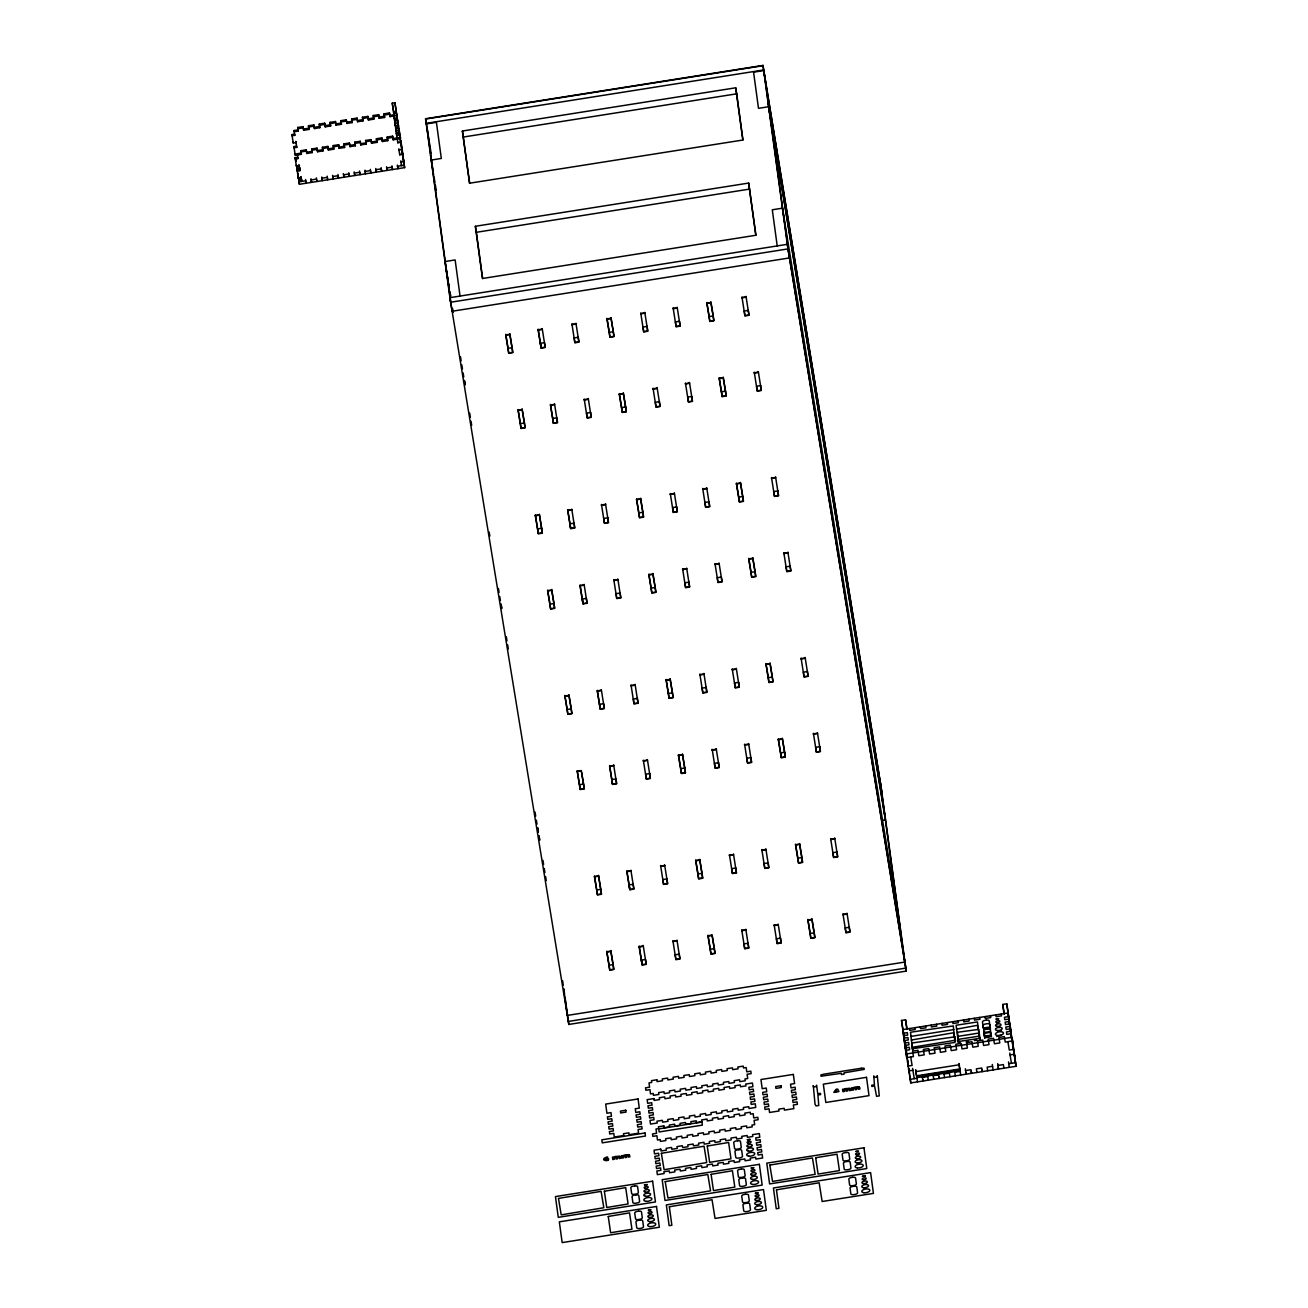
<?xml version="1.0" encoding="UTF-8"?>
<svg xmlns="http://www.w3.org/2000/svg" width="1308" height="1308" viewBox="0 0 1308 1308"><rect width="100%" height="100%" fill="white"/><g stroke="black" fill="none" stroke-linecap="round" stroke-linejoin="round"><path stroke-width="1.5" d="M605.032 1158.872L606.847 1157.793M605.195 1159.722L607.337 1159.362M910.679 1036.427L953.875 1029.592M911.267 1040.04L953.532 1032.78L955.543 1041.152M912.461 1047.267L955.51 1040.22M957.75 1036.394L979.349 1032.977M607.272 1159.673L605.293 1159.918M617.343 1157.024L618.847 1156.746M626.499 1155.585L628.02 1155.291M847.437 1089.155L848.957 1088.861M856.609 1087.7L858.113 1087.406M614.139 1157.498L615.643 1157.237M623.311 1156.043L624.815 1155.782M844.232 1089.629L845.736 1089.368M853.405 1088.174L854.909 1087.913M996.909 1022.545A2.044 0.932 -9.3 0 1 996.696 1020.959A2.044 0.932 -9.3 0 1 999.835 1021.27A2.044 0.932 -9.3 0 1 996.909 1022.545L997.383 1023.248M959.271 1043.13L960.203 1042.787M626.875 1154.817L629.213 1154.67M395.539 124.996L392.253 103.169L394.951 102.743L404.646 167.637L299.385 184.281L297.815 173.31M303.08 126.631L303.243 127.857L297.848 128.707L297.684 127.481L303.08 126.631L303.636 130.26L309.031 129.41L308.868 128.184L303.472 129.034L303.636 130.26M313.871 124.93L314.034 126.14L308.639 127.007L308.475 125.781L313.871 124.93L314.427 128.56L319.839 127.693L319.659 126.484L314.263 127.334L314.427 128.56M324.678 123.214L324.842 124.44L319.446 125.29L319.266 124.064L324.678 123.214L325.234 126.843L330.63 125.993L330.466 124.767L325.071 125.617L325.234 126.843M335.469 121.513L335.633 122.739L330.237 123.59L330.074 122.363L335.469 121.513L336.025 125.143L341.421 124.293L341.257 123.066L335.862 123.917L336.025 125.143M346.26 119.796L346.424 121.023L341.028 121.873L340.865 120.663L346.26 119.796L346.833 123.426L352.228 122.576L352.065 121.35L346.653 122.216L346.833 123.426M357.068 118.096L357.231 119.322L351.836 120.172L351.656 118.946L357.068 118.096L357.624 121.726L363.019 120.876L362.856 119.649L357.46 120.5L357.624 121.726M367.859 116.396L368.022 117.606L362.627 118.472L362.463 117.246L367.859 116.396L368.415 120.025L373.81 119.159L373.647 117.949L368.251 118.799L368.415 120.025M378.65 114.679L378.829 115.905L373.418 116.755L373.254 115.529L378.65 114.679L379.222 118.309L384.617 117.458L384.062 113.829L389.457 112.978L390.013 116.608L396.7 115.578L394.951 102.743M393.495 112.341L396.193 111.916M384.617 117.458L384.225 115.055L389.62 114.188L389.457 112.978M294.022 130.538L298.077 129.884L298.24 131.111L294.186 131.748L294.022 130.538L294.774 135.362L292.076 135.787L291.913 134.577L294.611 134.135L294.774 135.362M379.058 117.082L384.454 116.232M393.904 114.744L389.849 115.382L390.013 116.608M394.329 118.439L397.092 117.982L398.531 126.369L398.368 125.143M762.989 65.4L787.956 248.912L450.541 302.246L425.574 118.75L762.989 65.4L881.298 787.906M425.623 119.044L763.038 65.711M395.327 125.764L398.024 125.339L397.763 122.87L395 123.328L397.812 142.785L400.51 142.359L400.346 141.133M291.913 134.577L293.27 143.013L295.968 142.588L295.804 141.362L296.752 147.395L294.055 147.82L293.891 146.61L296.589 146.185L296.752 147.395M426.212 123.328L763.61 69.978L881.87 792.174M426.294 123.933L436.414 122.331L441.319 158.464L431.199 160.067M763.692 70.583L753.572 72.185L758.493 108.319L768.614 106.733L885.402 819.903L882.017 820.427M396.324 133.105L399.087 132.631L404.646 167.637M306.236 149.831L306.399 151.058L301.003 151.908L300.84 150.698L306.236 149.831L306.791 153.461L312.187 152.611L312.023 151.385L306.628 152.251L306.791 153.461M317.026 148.131L317.19 149.357L311.794 150.207L311.631 148.981L317.026 148.131L317.599 151.761L322.994 150.91L322.422 147.281L327.834 146.431L328.39 150.044L333.785 149.194L333.622 147.984L328.226 148.834L328.39 150.044M338.625 144.714L338.788 145.94L333.393 146.79L333.229 145.564L338.625 144.714L339.181 148.344L344.576 147.493L344.413 146.267L339.017 147.117L339.181 148.344M349.416 143.013L349.596 144.223L344.184 145.09L344.02 143.864L349.416 143.013L349.988 146.643L355.384 145.777L355.22 144.567L349.808 145.417L349.988 146.643M360.223 141.297L360.387 142.523L354.991 143.373L354.828 142.147L360.223 141.297L360.779 144.926L366.175 144.076L366.011 142.85L360.616 143.716L360.779 144.926M371.014 139.596L371.178 140.823L365.782 141.673L365.619 140.447L371.014 139.596L371.57 143.226L376.982 142.376L376.802 141.15L371.407 142L371.57 143.226M381.805 137.88L381.985 139.106L376.573 139.956L376.41 138.746L381.805 137.88L382.377 141.509L387.773 140.659L387.609 139.449L382.214 140.299L382.377 141.509M392.613 136.179L392.776 137.405L387.381 138.256L387.217 137.029L392.613 136.179L393.168 139.809L399.921 138.746M322.994 150.91L322.602 148.491L327.997 147.641L327.834 146.431M297.178 153.739L301.232 153.101L301.396 154.311L297.341 154.965L297.178 153.739L297.946 158.562L295.232 159.004L295.068 157.778L297.766 157.352L297.946 158.562M317.419 150.534L322.831 149.684M399.757 137.52L393.005 138.583L393.168 139.809M293.891 146.61L295.232 155.047L297.93 154.622M462.411 131.013L735.701 87.8L736.698 93.816L742.977 140.005L469.507 183.218L462.411 131.013L469.67 183.218M463.392 137.029L736.698 93.816M295.068 157.778L296.425 166.214L299.516 165.56M402.308 153.167L402.488 154.393L399.774 154.818L398.989 149.995L401.687 149.57L401.523 148.36M297.161 168.438L299.859 168.013L300.251 170.416L299.859 168.013M297.047 169.811L299.745 169.386L299.908 170.612L297.21 171.037L297.047 169.811L298.387 178.248L301.183 177.774L301.576 180.177L298.813 180.651M401.392 164.432L401.556 165.642L400.967 162.045L403.665 161.62L403.502 160.393M305.565 179.572L305.729 180.798L298.976 181.861L297.881 173.277M311.353 181.125L311.533 182.352L311.124 179.948L316.536 179.098L316.356 177.872M322.16 179.425L322.324 180.651L321.932 178.231L327.327 177.381L327.163 176.171M332.951 177.725L333.115 178.934L332.723 176.531L338.118 175.681L337.954 174.454M343.742 176.008L343.922 177.234L343.53 174.831L348.925 173.964L348.762 172.754M354.55 174.307L354.713 175.517L354.321 173.114L359.716 172.264L359.553 171.037M365.341 172.591L365.504 173.817L365.112 171.413L370.507 170.563L370.344 169.337M376.148 170.89L376.312 172.116L375.919 169.697L381.315 168.846L381.151 167.637M386.939 169.19L387.103 170.4L386.71 167.996L392.106 167.146L391.942 165.92M397.73 167.473L397.894 168.699L397.501 166.296L404.254 165.217M748.666 183.071L755.779 235.276L482.472 278.49L475.36 226.284L748.666 183.071L755.942 235.276M482.636 278.49L476.357 232.301L749.648 189.088M538.128 329.763L542.182 329.126M571.874 324.433L575.912 323.795M640.707 313.56L644.746 312.906M673.097 308.426L677.135 307.789M741.93 297.554L745.969 296.916M505.787 335.191L509.826 334.554M542.215 329.436L538.177 330.074L541.12 348.124L545.174 347.487L542.215 328.57M571.907 324.744L575.961 324.106M607.01 319.201L611.049 318.547M640.74 313.855L644.795 313.217M673.13 308.737L677.184 308.099M706.876 303.407L710.931 302.769M741.963 297.848L746.018 297.21M512.115 347.732L512.736 352.31L508.698 352.947L508.076 348.369L512.115 347.732L509.826 333.687M613.338 331.725L613.959 336.303L609.92 336.941L609.299 332.363L613.338 331.725L611.049 317.68M713.22 315.931L713.841 320.509L709.786 321.147L709.165 316.569L713.22 315.931L710.914 301.886M541.087 347.83L545.142 347.192L544.504 342.598L540.466 343.252L541.087 347.83L538.16 329.207M550.455 405.006L554.494 404.352M584.186 399.659L588.24 399.022M653.019 388.787L657.074 388.149M685.408 383.669L689.463 383.015M754.242 372.78L758.297 372.142M518.099 410.434L522.154 409.78M554.543 404.663L550.488 405.3L553.447 423.367L557.502 422.713L554.527 403.796M584.235 399.97L588.273 399.332M619.322 394.427L623.376 393.79M653.068 389.081L657.106 388.443M685.457 383.963L689.496 383.326M719.187 378.633L723.242 377.996M754.291 373.091L758.329 372.437M524.443 422.958L525.064 427.536L521.009 428.174L520.388 423.596L524.443 422.958L522.137 408.913M625.665 406.952L626.287 411.529L622.232 412.167L621.611 407.589L625.665 406.952L623.36 392.907M725.531 391.157L726.153 395.735L722.114 396.389L721.493 391.795L725.531 391.157L723.242 377.113M553.398 423.056L557.453 422.419L556.832 417.841L552.777 418.478L553.398 423.056L550.488 404.434M567.688 510.316L571.743 509.679M601.435 504.986L605.49 504.348M670.268 494.097L674.323 493.459M702.658 488.979L706.712 488.342M771.491 478.107L775.546 477.453M535.348 515.744L539.403 515.107M571.792 509.989L567.737 510.627L570.697 528.677L574.735 528.04L571.776 509.106M601.484 505.297L605.522 504.643M636.571 499.738L640.609 499.1M670.301 494.408L674.356 493.77M702.707 489.29L706.745 488.652M736.437 483.96L740.491 483.306M771.524 478.401L775.579 477.763M541.692 528.269L542.313 532.863L538.258 533.5L537.637 528.923L541.692 528.269L539.386 514.24M642.915 512.278L643.536 516.856L639.481 517.494L638.86 512.916L642.915 512.278L640.609 498.234M742.781 496.484L743.402 501.062L739.363 501.7L738.726 497.122L742.781 496.484L740.475 482.439M570.648 528.383L574.702 527.729L574.081 523.151L570.026 523.789L570.648 528.383L567.737 509.744M580.016 585.543L584.071 584.905M613.763 580.212L617.801 579.575M682.58 569.34L686.635 568.686M714.986 564.206L719.024 563.568M783.803 553.333L787.857 552.695M547.66 590.971L551.714 590.333M584.104 585.216L580.049 585.853L583.008 603.904L587.063 603.266L584.104 584.349M613.795 580.523L617.85 579.885M648.882 574.964L652.937 574.326M682.629 569.634L686.684 568.996M715.018 564.516L719.073 563.879M748.765 559.186L752.803 558.549M783.852 553.627L787.906 552.99M554.003 603.511L554.625 608.089L550.586 608.727L549.965 604.149L554.003 603.511L551.714 589.467M655.226 587.505L655.848 592.083L651.809 592.72L651.171 588.142L655.226 587.505L652.921 573.46M755.108 571.71L755.73 576.288L751.675 576.926L751.054 572.348L755.108 571.71L752.803 557.666M582.976 603.609L587.014 602.972L586.393 598.377L582.354 599.031L582.976 603.609L580.049 584.987M597.265 690.869L601.304 690.232M630.996 685.539L635.05 684.901M699.829 674.65L703.884 674.012M732.218 669.533L736.273 668.895M801.052 658.643L805.107 658.006M564.909 696.297L568.964 695.66M601.353 690.542L597.298 691.18L600.258 709.23L604.312 708.593L601.337 689.659M631.045 685.833L635.099 685.196M666.132 680.291L670.186 679.653M699.878 674.961L703.917 674.323M732.267 669.843L736.322 669.189M766.014 664.497L770.052 663.859M801.101 658.954L805.139 658.316M571.253 708.822L571.874 713.4L567.819 714.037L567.198 709.459L571.253 708.822L568.947 694.777M672.476 692.815L673.097 697.409L669.042 698.047L668.421 693.469L672.476 692.815L670.17 678.787M772.341 677.037L772.963 681.615L768.924 682.253L768.303 677.675L772.341 677.037L770.052 662.992M600.225 708.92L604.263 708.282L603.642 703.704L599.587 704.342L600.225 708.92L597.298 690.297M609.577 766.096L613.632 765.458M643.323 760.765L647.378 760.128M712.157 749.876L716.195 749.239M744.546 744.759L748.585 744.121M813.38 733.87L817.418 733.232M577.237 771.524L581.275 770.886M613.665 765.769L609.626 766.406L612.585 784.457L616.624 783.819L613.665 764.886M643.356 761.076L647.411 760.422M678.46 755.517L682.498 754.88M712.19 750.187L716.244 749.549M744.579 745.069L748.634 744.432M778.325 739.723L782.38 739.085M813.413 734.18L817.467 733.543M583.564 784.048L584.202 788.642L580.147 789.28L579.526 784.702L583.564 784.048L581.602 772.014M684.787 768.058L685.425 772.636L681.37 773.273L680.749 768.695L684.787 768.058L682.498 754.013M784.669 752.264L785.291 756.841L781.236 757.479L780.614 752.901L784.669 752.264L782.364 738.219M612.536 784.146L616.591 783.508L615.97 778.93L611.915 779.568L612.536 784.146L609.61 765.523M626.826 871.422L630.881 870.785M660.573 866.076L664.611 865.438M729.406 855.203L733.445 854.565M761.796 850.086L765.834 849.448M830.629 839.196L834.668 838.559M594.486 876.85L598.524 876.213M630.914 871.079L626.875 871.717L629.818 889.783L633.873 889.146L630.914 870.212M660.605 866.386L664.66 865.749M695.692 860.844L699.747 860.206M729.439 855.514L733.494 854.86M761.828 850.38L765.883 849.742M795.575 845.05L799.629 844.412M830.662 839.507L834.717 838.869M600.813 889.375L601.435 893.953L597.396 894.59L596.775 890.012L600.813 889.375L598.524 875.33M702.036 873.368L702.658 877.946L698.619 878.584L697.998 874.006L702.036 873.368L699.747 859.323M801.918 857.574L802.54 862.168L798.485 862.806L797.864 858.228L801.918 857.574L799.613 843.546M629.786 889.473L633.84 888.835L633.203 884.257L629.164 884.895L629.786 889.473L626.859 870.85M639.154 946.649L643.193 946.011M672.884 941.319L676.939 940.681M741.718 930.429L745.773 929.792M774.107 925.312L778.162 924.674M842.941 914.423L846.995 913.785M606.798 952.077L610.852 951.439M643.242 946.305L639.187 946.959L642.146 965.01L646.201 964.372L643.225 945.439M672.933 941.613L676.972 940.975M708.02 936.07L712.075 935.433M741.767 930.74L745.805 930.102M774.156 925.623L778.195 924.969M807.886 920.276L811.941 919.638M842.99 914.733L847.028 914.096M613.141 964.601L613.763 969.179L609.708 969.817L609.087 965.239L613.141 964.601L610.836 950.556M714.364 948.594L714.986 953.172L710.931 953.826L710.309 949.232L714.364 948.594L712.386 936.561M814.23 932.817L814.851 937.395L810.813 938.032L810.192 933.454L814.23 932.817L811.941 918.772M642.097 964.699L646.152 964.061L645.531 959.483L641.476 960.121L642.097 964.699L639.187 946.076M568.326 1021.434L905.725 968.1M905.594 966.53L787.334 244.318L449.919 297.668L568.817 1024.442L906.215 971.108L880.807 784.898M1003.988 1013.602L1002.729 1004.446L1006.784 1003.808L1011.951 1041.005L1005.198 1042.067L1004.364 1036.623L998.952 1037.473L999.803 1042.917L994.407 1043.784L993.557 1038.339L988.161 1039.19L988.995 1044.634L983.6 1045.484L982.766 1040.04L977.37 1040.89L978.204 1046.335L972.809 1047.185L971.958 1041.74L966.563 1042.607L967.413 1048.051L962.001 1048.902L961.167 1043.457L955.772 1044.307L956.606 1049.752L951.21 1050.602L950.376 1045.157L944.965 1046.008L945.815 1051.452L940.419 1052.319L939.569 1046.874L934.174 1047.724L935.024 1053.169L929.612 1054.019L928.778 1048.575L923.383 1049.425L924.216 1054.869L918.821 1055.72L917.987 1050.275L912.575 1051.141L913.425 1056.586L906.673 1057.649L901.506 1020.453L905.561 1019.815L907.131 1029.445M903.256 1033.271L907.311 1032.633L907.638 1035.069L903.583 1035.723L905.185 1046.662M1008.533 1016.627L1004.479 1017.264L1004.806 1019.717L1008.86 1019.079L1010.79 1032.453M903.926 1038.16L907.965 1037.522L908.308 1039.958L904.253 1040.596M1009.187 1021.515L1005.149 1022.153L1005.476 1024.589L1009.531 1023.951M904.58 1043.048L908.635 1042.411L908.962 1044.847L904.923 1045.484L910.809 1082.926L1016.087 1066.282L1006.784 1003.808M1009.858 1026.404L1005.803 1027.042L1006.146 1029.478L1010.185 1028.84M905.25 1047.937L909.305 1047.283L909.632 1049.735L905.577 1050.373M1010.855 1033.729L1006.8 1034.366L1006.473 1031.93L1010.528 1031.293L1016.087 1066.282M966.105 1041.855L968.46 1041.479M974.378 1040.547L976.733 1040.171M906.084 1054.035L1011.346 1037.391M912.641 1068.407L912.886 1070.255L908.847 1070.892L908.586 1069.061M1011.444 1063.306L1010.07 1054.886L1014.109 1054.248L1013.864 1052.417M915.878 1071.628L959.075 1064.794L960.056 1070.811L916.875 1077.645L915.633 1069.797L917.562 1081.863M916.63 1075.814L959.81 1068.979M916.728 1076.419L959.909 1069.584M910.221 1079.313L916.973 1078.25M922.712 1079.165L922.957 1080.997L922.369 1077.4L927.764 1076.533L927.519 1074.702M933.765 1079.296L933.16 1075.683L938.572 1074.833L938.31 1073.001M944.556 1077.596L943.967 1073.982L949.363 1073.132L949.117 1071.285M955.347 1075.879L954.758 1072.266L960.154 1071.415L959.582 1067.148M965.893 1072.347L966.154 1074.179L965.549 1070.565L970.961 1069.715L971.55 1073.328L971.304 1071.497M992.298 1064.467L992.543 1066.298L987.148 1067.148L987.736 1070.762M998.282 1067.214L998.544 1069.061L997.955 1065.448L1003.35 1064.581L1003.939 1068.195M1009.335 1067.344L1008.746 1063.731L1015.499 1062.668L1014.992 1059.006M607.01 1157.94C610.444 1155.046 598.524 1159.591 606.274 1160.67A2.518 1.128 -9.3 0 0 608.351 1160.016M620.041 1156.125L617.703 1156.272A1.831 0.834 -9.3 0 0 617 1156.73M850.135 1088.24L847.797 1088.403A1.831 0.834 -9.3 0 0 847.094 1088.845M859.307 1086.801L857.018 1086.932A1.831 0.834 -9.3 0 0 856.266 1087.406M955.053 1036.819L912.755 1042.901L911.856 1043.653L912.673 1049.605M958.175 1041.544L979.561 1038.389L977.452 1021.94L956.083 1025.259L958.453 1043.065M912.265 1048.754L955.004 1042.411L953.27 1025.93L910.531 1032.257L912.624 1049.964M978.76 1029.363L957.489 1032.29L958.699 1043.343M1009.122 1020.24L1008.027 1012.964L902.765 1029.609L903.844 1036.884M1013.259 1045.517L1012.163 1038.241L1012.67 1041.904M1014.926 1057.731L1012.997 1044.356L1013.34 1046.792M1002.729 1004.446L1004.315 1014.076M1007.896 1041.642L1009.269 1050.062L1013.324 1049.425L1013.079 1047.594M992.543 1066.298L993.148 1069.911M976.945 1072.462L976.357 1068.849L981.752 1067.998L982.341 1071.612L982.095 1069.78M960.154 1071.415L960.742 1075.029M949.363 1073.132L949.951 1076.729M938.572 1074.833L939.16 1078.446L938.899 1076.615M927.764 1076.533L928.353 1080.146M767.943 101.844L884.731 815.015M899.822 925.933L782.413 208.185L772.292 209.787L777.214 245.92M787.956 248.912L906.215 971.108M910.728 1057.011L912.101 1065.431L908.046 1066.069L907.801 1064.238M912.886 1070.255L914.276 1078.675M901.506 1020.453L904.351 1037.784M904.989 1041.626L905.921 1047.414M907.736 1060.984L908.324 1064.598L907.654 1059.725M908.733 1068.325L909.322 1071.939M746.001 296.344L748.977 315.277L744.922 315.915L741.963 296.981M758.329 371.57L761.289 390.503L757.234 391.141L754.275 372.208M775.579 476.897L778.538 495.814L774.483 496.451L771.524 477.534M787.89 552.123L790.85 571.04L786.811 571.694L783.835 552.761M805.139 657.434L808.099 676.367L804.06 677.004L801.085 658.087M817.451 732.676L820.427 751.593L816.372 752.231L813.413 733.314M834.7 837.987L837.676 856.92L833.621 857.558L830.662 838.624M847.028 913.213L849.987 932.146L845.933 932.784L842.973 913.867M706.86 302.524L709.165 316.569M719.187 377.767L721.493 391.795M736.437 483.077L738.726 497.122M748.748 558.303L751.054 572.348M765.998 663.63L768.303 677.675M778.325 738.856L780.614 752.901M795.558 844.183L797.864 858.228M807.886 919.41L810.192 933.454M677.168 307.216L680.144 326.15L676.089 326.787L673.13 307.87M689.496 382.459L692.455 401.376L688.417 402.014L685.441 383.097M706.745 487.77L709.704 506.703L705.65 507.341L702.69 488.407M719.057 562.996L722.032 581.929L717.978 582.567L715.018 563.65M736.306 668.323L739.265 687.256L735.227 687.894L732.251 668.96M748.634 743.549L751.593 762.482L747.538 763.12L744.579 744.187M765.867 848.876L768.842 867.793L764.788 868.447L761.828 849.513M778.195 924.102L781.154 943.035L777.115 943.673L774.14 924.74M644.779 312.35L647.754 331.267L643.699 331.921L640.74 312.988M657.106 387.577L660.066 406.51L656.011 407.148L653.052 388.214M674.356 492.887L677.315 511.82L673.26 512.458L670.301 493.541M686.667 568.13L689.627 587.047L685.588 587.684L682.612 568.767M703.917 673.44L706.876 692.373L702.837 693.011L699.862 674.078M716.228 748.666L719.204 767.6L715.149 768.237L712.19 749.321M733.477 853.993L736.453 872.926L732.398 873.564L729.439 854.631M745.805 929.22L748.765 948.153L744.71 948.79L741.75 929.857M606.994 318.318L609.299 332.363M619.322 393.544L621.611 407.589M636.555 498.871L638.86 512.916M648.882 574.098L651.171 588.142M666.132 679.424L668.421 693.469M678.443 754.651L680.749 768.695M695.692 859.961L697.998 874.006M708.004 935.204L710.309 949.232M575.945 323.223L578.921 342.156L574.866 342.794L571.907 323.861M588.273 398.45L591.232 417.383L587.194 418.02L584.218 399.103M605.522 503.776L608.482 522.709L604.427 523.347L601.467 504.414M617.834 579.003L620.809 597.936L616.755 598.574L613.795 579.64M635.083 684.329L638.042 703.263L634.004 703.9L631.028 684.967M647.411 759.556L650.37 778.489L646.316 779.127L643.356 760.193M664.644 864.882L667.62 883.799L663.565 884.437L660.605 865.52M676.972 940.109L679.931 959.026L675.893 959.68L672.917 940.746M505.771 334.325L508.076 348.369M518.099 409.551L520.388 423.596M535.332 514.878L537.637 528.923M547.66 590.104L549.965 604.149M564.909 695.415L567.198 709.459M577.22 770.657L579.526 784.702M594.47 875.968L596.775 890.012M606.798 951.194L609.087 965.239M475.36 226.284L476.357 232.301M425.574 118.75L431.149 153.494M430.545 155.194L433.52 174.177M434.174 177.348L434.828 182.237M435.482 185.409L436.153 190.298M447.974 279.667L445.014 261.535L455.135 259.932L460.04 296.066M448.644 283.689L449.298 287.727M449.952 291.749L450.622 295.788M464.471 380.399L465.141 384.421M501.095 604.018L501.749 608.04M537.719 827.637L538.373 831.675M539.027 835.698L539.697 839.72M445.636 266.113L449.265 288.283M449.919 292.305L450.573 296.327M452.568 308.426L453.222 312.448M460.481 356.773L461.135 360.795M461.806 364.834L462.46 368.856M463.114 372.894L463.784 376.917M464.438 380.955L465.092 384.977M469.719 413.181L470.373 417.203M471.027 421.241L471.697 425.264M489.176 532.045L489.846 536.067M498.413 588.453L499.084 592.475M499.738 596.513L500.392 600.536M501.062 604.574L501.716 608.596M506.327 636.8L506.997 640.838M507.651 644.86L508.321 648.882M535.037 812.072L535.691 816.11M536.362 820.132L537.016 824.154M537.67 828.193L538.34 832.215M538.994 836.253L539.648 840.276M542.951 860.419L543.621 864.457M544.275 868.479L544.929 872.518M545.6 876.54L546.254 880.562M400.935 140.79L402.815 154.197M402.766 154.23L404.156 163.958M392.253 103.169L394.182 114.908M395.834 126.794L396.618 131.618L396.455 130.391M395.392 125.732L393.675 113.551L396.373 113.126L399.414 135.084L396.651 135.542L396.389 133.056M387.217 137.029L387.773 140.659M392.106 167.146L392.498 169.549L392.335 168.323M378.829 115.905L379.222 118.309M373.254 115.529L373.81 119.159M376.41 138.746L376.982 142.376M381.315 168.846L381.707 171.25L381.544 170.04M362.463 117.246L363.019 120.876M365.619 140.447L366.175 144.076M370.507 170.563L370.916 172.967L370.736 171.74M351.656 118.946L352.228 122.576M354.828 142.147L355.384 145.777M359.716 172.264L360.109 174.667L359.945 173.457M340.865 120.663L341.421 124.293M344.02 143.864L344.576 147.493M348.925 173.964L349.318 176.384L349.154 175.158M330.074 122.363L330.63 125.993M333.229 145.564L333.785 149.194M338.118 175.681L338.51 178.084L338.347 176.858M319.266 124.064L319.839 127.693M327.327 177.381L327.719 179.785L327.556 178.575M317.19 149.357L317.599 151.761M308.475 125.781L309.031 129.41M311.631 148.981L312.187 152.611M316.536 179.098L316.928 181.501L316.765 180.275M297.684 127.481L298.24 131.111M300.84 150.698L301.396 154.311M305.729 180.798L306.121 183.202L305.958 181.992M299.908 170.612L298.96 164.563M1013.667 1049.229L1013.994 1051.681M1014.338 1054.117L1014.665 1056.57M1010.25 1026.829L1010.005 1024.998L1011.035 1031.652L1010.79 1029.821M1009.809 1053.054L1010.07 1054.886M1008.501 1061.9L1008.746 1063.731M1001.274 1014.027L1001.536 1015.858L996.14 1016.725L995.879 1014.877M997.693 1063.617L997.955 1065.448M990.483 1015.744L990.728 1017.575L985.333 1018.425L985.087 1016.594M990.401 1028.889L989.796 1024.54A2.73 1.226 -9.3 0 0 986.935 1023.739L985.594 1023.968A2.73 1.226 -9.3 0 0 983.06 1025.603L983.485 1028.726M991.448 1036.59L991.023 1033.467A2.73 1.226 -9.3 0 0 988.161 1032.682L986.804 1032.895A2.73 1.226 -9.3 0 0 984.27 1034.546M984.303 1034.007L984.744 1038.045M979.692 1017.444L979.937 1019.275L974.542 1020.126L974.296 1018.294M980.346 1039.566L979.005 1036.165L959.614 1039.173L958.372 1039.827L958.748 1042.983M978.973 1031.718L977.354 1025.325L956.573 1029.167M979.152 1032.339L980.052 1039.647M968.885 1019.161L969.146 1020.992L963.734 1021.842L963.489 1020.011M965.304 1068.734L965.549 1070.565M958.094 1020.861L958.339 1022.692L952.943 1023.543L952.698 1021.712M959.173 1064.172L959.434 1066.151M958.993 1063.535L959.32 1065.971M954.513 1070.435L954.758 1072.266M947.303 1022.562L947.548 1024.393L942.152 1025.259L941.891 1023.428M943.706 1072.151L943.967 1073.982M936.495 1024.278L936.757 1026.11L931.345 1026.96L931.1 1025.129M932.915 1073.852L933.16 1075.683M925.704 1025.979L925.95 1027.81L920.554 1028.66L920.309 1026.829M922.124 1075.552L922.369 1077.4M914.913 1027.696L915.159 1029.527L909.763 1030.377L909.501 1028.546M879.81 778.881L904.744 962.083L567.329 1015.417L563.715 988.766M905.561 1019.815L906.804 1028.971M906.493 1051.174L907.065 1056.112M908.978 1069.486L909.649 1074.375M909.73 1075.65L910.809 1082.926M904.972 1043.473L904.727 1041.642L905.774 1048.297L905.512 1046.465M764.51 74.736L789.427 257.938L452.028 311.271L427.095 128.086M735.701 87.8L742.813 140.021M858.261 1087.635L858.473 1089.204L859.945 1088.975L859.732 1087.406M856.527 1088.011L856.724 1089.482L855.285 1089.711L855.072 1088.24M853.323 1088.501L853.535 1089.989L852.08 1090.218L851.737 1087.749L853.176 1087.88A2.06 0.932 -9.3 0 1 855.824 1087.079M849.088 1089.073L849.301 1090.659L850.772 1090.431L850.56 1088.861M847.355 1089.45L847.551 1090.937L846.112 1091.166L845.916 1089.678M844.15 1089.94L844.363 1091.444L842.908 1091.673L842.565 1089.188L844.003 1089.335A2.06 0.932 -9.3 0 1 846.652 1088.534M628.151 1155.504L628.38 1157.09L629.851 1156.861L629.639 1155.291M626.434 1155.88L626.63 1157.367L625.191 1157.596L624.979 1156.109M623.229 1156.37L623.426 1157.874L621.97 1158.103L621.643 1155.618L623.082 1155.765A2.06 0.932 -9.3 0 1 625.731 1154.964M618.995 1156.959L619.207 1158.528L620.679 1158.299L620.466 1156.73M617.262 1157.335L617.458 1158.806L616.019 1159.035L615.806 1157.564M614.057 1157.825L614.269 1159.313L612.814 1159.542L612.471 1157.073L613.91 1157.204A2.06 0.932 -9.3 0 1 616.559 1156.403M563.944 989.224L564.484 993.263M565.04 997.285L568.817 1024.442M562.62 980.722L563.225 985.218M400.346 137.193L400.51 138.403L399.153 129.966L399.316 131.192M397.191 117.933L397.37 120.45L394.673 120.892L394.493 118.358M400.804 160.819L400.967 162.045M398.826 148.785L398.989 149.995M399.61 153.592L399.774 154.818M397.648 141.558L397.812 142.785M397.338 165.07L397.501 166.296M384.062 113.829L384.225 115.055M386.547 166.77L386.71 167.996M375.739 168.487L375.919 169.697M364.948 170.187L365.112 171.413M354.157 171.904L354.321 173.114M343.35 173.604L343.53 174.831M332.559 175.305L332.723 176.531M322.422 147.281L322.602 148.491M321.768 177.021L321.932 178.231M310.961 178.722L311.124 179.948M301.183 177.774L301.69 181.436L300.922 176.613L301.085 177.823M295.821 158.66L295.657 157.434L296.229 161.064L296.049 159.854M299.205 183.055L299.385 184.281M295.068 153.821L295.232 155.047M298.224 177.038L298.387 178.248M293.106 141.787L293.27 143.013M296.262 165.004L296.425 166.214M984.875 1037.914A2.73 1.226 -9.3 0 1 987.393 1036.508L988.75 1036.296A2.73 1.226 -9.3 0 1 991.235 1036.574M990.957 1034.481A2.73 1.226 -9.3 0 1 988.635 1035.527L987.295 1035.74A2.73 1.226 -9.3 0 1 985.791 1035.773M984.581 1035.266A2.73 1.226 -9.3 0 1 984.434 1034.939M983.78 1028.742A2.73 1.226 -9.3 0 1 986.183 1027.565L987.524 1027.352A2.73 1.226 -9.3 0 1 990.401 1028.153M989.715 1031.374A2.73 1.226 -9.3 0 1 988.047 1031.914L986.706 1032.126A2.73 1.226 -9.3 0 1 984.205 1031.849M999.214 1027.434A2.73 1.226 -9.3 0 1 999.966 1027.418M997.971 1031.342A3.417 1.537 -9.3 0 1 1001.372 1031.031M996.745 1036.606A4.104 1.848 -9.3 0 1 1001.307 1035.331M604.803 1158.774A2.305 1.03 -9.3 0 1 607.975 1158.43A2.305 1.03 -9.3 0 1 607.958 1159.885M626.172 1155.275A1.831 0.834 -9.3 0 1 626.859 1154.817M644.501 1184.901L647.198 1184.558L644.501 1184.901M648.392 1210.162L651.09 1209.867L648.392 1210.113M747.391 1139.742L750.089 1139.399L747.391 1139.742M751.233 1168.028L753.931 1167.684L751.266 1167.93M755.386 1193.256L758.068 1192.912L755.386 1193.256M855.841 1151.481L858.538 1151.187L855.857 1151.432M862.479 1176.317L865.177 1175.974L862.479 1176.317M558.483 1198.504L561.214 1214.87L603.822 1207.725L601.091 1191.359L558.516 1198.406M604.361 1191.245L606.749 1207.497L628.085 1203.981L625.682 1187.615L604.361 1191.245M608.253 1216.505L610.623 1232.757L631.96 1229.258L629.557 1212.876L608.269 1216.456M661.374 1153.345L664.104 1169.712L706.712 1162.567L704.064 1146.217L661.374 1153.296M665.216 1181.615L667.947 1197.981L710.555 1190.852L707.824 1174.486L665.216 1181.615M669.353 1206.843L671.854 1225.253L669.14 1225.678L666.328 1204.913L763.496 1189.561L766.324 1210.325L715.035 1218.435L712.043 1199.73L669.385 1206.744M707.252 1146.086L709.639 1162.338L730.976 1158.823L728.621 1142.489L707.268 1146.037M711.094 1174.371L713.481 1190.607L734.818 1187.108L732.415 1170.742L711.111 1174.322M769.823 1165.085L772.554 1181.451L815.162 1174.322L812.431 1157.956L769.823 1165.085M776.462 1189.904L778.947 1208.33L776.249 1208.755L773.42 1187.991L870.605 1172.622L873.433 1193.387L822.143 1201.496L819.151 1182.792L776.494 1189.806M815.702 1157.825L818.089 1174.077L839.425 1170.578L837.022 1154.196L815.734 1157.727M996.124 1019.095L998.805 1018.785L996.14 1019.046M836.466 1089.989L834.831 1091.706L836.646 1091.412L836.466 1089.989M836.172 1089.384L833.834 1092.376L838.951 1091.575L837.774 1089.123L836.172 1089.384M398.417 127.743L395.67 128.217L395.997 130.653L398.695 130.228L398.417 127.743M509.793 334.259L505.738 334.897L508.73 353.258L512.785 352.604L509.793 334.259M611.016 318.253L606.961 318.89L609.953 337.251L614.008 336.614L611.016 318.253M710.882 302.459L706.827 303.096L709.835 321.457L713.874 320.82L710.882 302.459M578.25 337.268L574.196 337.905L574.833 342.483L578.872 341.846L578.25 337.268M647.084 326.395L643.029 327.033L643.65 331.611L647.705 330.973L647.084 326.395M679.473 321.261L675.418 321.915L676.056 326.493L680.095 325.839L679.473 321.261M748.307 310.388L744.252 311.026L744.873 315.604L748.928 314.966L748.307 310.388M522.105 409.486L518.05 410.123L521.058 428.484L525.097 427.847L522.105 409.486M623.327 393.479L619.273 394.117L622.281 412.478L626.319 411.84L623.327 393.479M723.193 377.685L719.155 378.323L722.147 396.684L726.202 396.046L723.193 377.685M590.578 412.494L586.524 413.132L587.145 417.726L591.2 417.072L590.578 412.494M659.395 401.621L655.357 402.259L655.978 406.837L660.033 406.199L659.395 401.621M691.801 396.504L687.746 397.142L688.368 401.719L692.423 401.082L691.801 396.504M760.618 385.615L756.58 386.252L757.201 390.83L761.256 390.193L760.618 385.615M539.354 514.796L535.299 515.434L538.307 533.795L542.346 533.157L539.354 514.796M640.577 498.789L636.522 499.443L639.53 517.804L643.569 517.15L640.577 498.789M740.442 483.012L736.404 483.649L739.396 502.01L743.451 501.373L740.442 483.012M607.811 517.821L603.773 518.459L604.394 523.036L608.449 522.399L607.811 517.821M676.645 506.932L672.606 507.586L673.228 512.164L677.266 511.51L676.645 506.932M709.034 501.814L704.996 502.452L705.617 507.03L709.672 506.392L709.034 501.814M777.868 490.941L773.829 491.579L774.45 496.157L778.489 495.519L777.868 490.941M551.665 590.022L547.627 590.676L550.619 609.038L554.674 608.384L551.665 590.022M652.888 574.032L648.85 574.67L651.842 593.031L655.897 592.393L652.888 574.032M752.77 558.238L748.716 558.876L751.724 577.237L755.762 576.599L752.77 558.238M620.139 593.047L616.084 593.685L616.706 598.263L620.76 597.625L620.139 593.047M688.973 582.174L684.918 582.812L685.539 587.39L689.594 586.752L688.973 582.174M721.362 577.041L717.307 577.678L717.928 582.273L721.983 581.619L721.362 577.041M790.196 566.168L786.141 566.805L786.762 571.383L790.817 570.746L790.196 566.168M568.915 695.349L564.876 695.987L567.868 714.348L571.923 713.71L568.915 695.349M670.137 679.342L666.099 679.98L669.091 698.341L673.146 697.704L670.137 679.342M770.02 663.548L765.965 664.202L768.957 682.563L773.012 681.909L770.02 663.548M637.388 698.374L633.334 699.012L633.955 703.59L638.01 702.952L637.388 698.374M706.222 687.485L702.167 688.122L702.788 692.7L706.843 692.063L706.222 687.485M738.611 682.367L734.556 683.005L735.178 687.583L739.233 686.945L738.611 682.367M807.445 671.478L803.39 672.116L804.011 676.71L808.066 676.056L807.445 671.478M581.242 770.576L577.188 771.213L580.196 789.574L584.235 788.937L581.242 770.576M682.465 754.569L678.411 755.223L681.403 773.584L685.457 772.93L682.465 754.569M782.331 738.791L778.276 739.429L781.285 757.79L785.323 757.152L782.331 738.791M649.7 773.6L645.661 774.238L646.283 778.816L650.321 778.178L649.7 773.6M718.533 762.711L714.479 763.349L715.116 767.943L719.155 767.289L718.533 762.711M750.923 757.594L746.884 758.231L747.506 762.809L751.544 762.172L750.923 757.594M819.756 746.704L815.702 747.359L816.339 751.937L820.378 751.299L819.756 746.704M598.492 875.902L594.437 876.54L597.429 894.901L601.484 894.263L598.492 875.902M699.715 859.896L695.66 860.533L698.652 878.894L702.707 878.257L699.715 859.896M799.58 844.101L795.526 844.739L798.534 863.1L802.572 862.462L799.58 844.101M666.949 878.927L662.894 879.565L663.532 884.143L667.571 883.505L666.949 878.927M735.783 868.038L731.728 868.675L732.349 873.254L736.404 872.616L735.783 868.038M768.172 862.92L764.117 863.558L764.755 868.136L768.793 867.498L768.172 862.92M837.006 852.031L832.951 852.669L833.572 857.247L837.627 856.609L837.006 852.031M610.803 951.129L606.749 951.766L609.757 970.127L613.795 969.49L610.803 951.129M712.026 935.122L707.971 935.76L710.98 954.121L715.018 953.483L712.026 935.122M811.892 919.328L807.854 919.982L810.846 938.343L814.9 937.689L811.892 919.328M679.277 954.153L675.222 954.791L675.844 959.369L679.898 958.731L679.277 954.153M748.094 943.264L744.056 943.902L744.677 948.48L748.732 947.842L748.094 943.264M780.5 938.147L776.445 938.784L777.066 943.362L781.121 942.725L780.5 938.147M849.317 927.258L845.279 927.895L845.9 932.49L849.938 931.836L849.317 927.258M986.346 1020.142L985.006 1020.354A2.73 1.226 -9.3 0 0 982.471 1021.989L983.24 1027.728A2.73 1.226 -9.3 0 0 986.101 1028.513L987.458 1028.301A2.73 1.226 -9.3 0 0 989.992 1026.649L989.208 1020.927A2.73 1.226 -9.3 0 0 986.346 1020.142M656.861 1079.787L651.466 1080.637L651.711 1082.468L649.013 1082.91L649.586 1087.177L645.547 1087.815L645.874 1090.267L649.929 1089.613L650.501 1093.897L653.199 1093.472L653.46 1095.303L658.856 1094.453L658.611 1092.621L664.006 1091.755L664.251 1093.586L669.647 1092.736L669.402 1090.905L674.797 1090.055L675.042 1091.886L680.454 1091.035L680.193 1089.204L685.588 1088.354L685.85 1090.185L691.245 1089.319L691 1087.488L696.396 1086.637L696.641 1088.469L702.036 1087.618L701.791 1085.787L707.187 1084.937L707.432 1086.768L712.844 1085.918L712.582 1084.087L717.994 1083.22L718.239 1085.051L723.635 1084.201L723.389 1082.37L728.785 1081.52L729.03 1083.351L734.426 1082.501L734.18 1080.67L739.576 1079.819L739.837 1081.651L745.233 1080.784L744.971 1078.953L747.686 1078.528L747.097 1074.26L751.152 1073.623L750.808 1071.17L746.77 1071.808L746.181 1067.541L743.484 1067.966L743.238 1066.134L737.843 1066.985L738.088 1068.816L732.693 1069.666L732.431 1067.835L727.035 1068.701L727.281 1070.533L721.885 1071.383L721.64 1069.552L716.244 1070.402L716.49 1072.233L711.094 1073.083L710.849 1071.252L705.437 1072.102L705.699 1073.933L700.303 1074.8L700.042 1072.969L694.646 1073.819L694.891 1075.65L689.496 1076.5L689.251 1074.669L683.855 1075.519L684.1 1077.351L678.705 1078.201L678.46 1076.37L673.048 1077.236L673.309 1079.067L667.898 1079.918L667.652 1078.086L662.257 1078.937L662.502 1080.768L657.106 1081.618L656.861 1079.787M987.556 1029.069L986.216 1029.282A2.73 1.226 -9.3 0 0 983.681 1030.933L984.466 1036.655A2.73 1.226 -9.3 0 0 987.327 1037.44L988.668 1037.228A2.73 1.226 -9.3 0 0 991.202 1035.593L990.434 1029.854A2.73 1.226 -9.3 0 0 987.556 1029.069M638.059 1098.965L605.669 1104.083L606.912 1113.239L610.967 1112.601L611.457 1116.264L607.419 1116.901L607.746 1119.354L611.801 1118.716L612.128 1121.152L608.073 1121.79L608.416 1124.226L612.455 1123.588L612.798 1126.041L608.743 1126.678L609.07 1129.115L613.125 1128.477L613.452 1130.93L609.414 1131.567L609.741 1134.003L613.795 1133.366L614.286 1137.028L623.736 1135.54L623.491 1133.709L628.886 1132.842L629.132 1134.674L638.582 1133.186L638.075 1129.523L642.13 1128.886L641.803 1126.433L637.748 1127.087L637.421 1124.635L641.46 1123.997L641.133 1121.561L637.078 1122.199L636.751 1119.746L640.806 1119.108L640.462 1116.672L636.424 1117.31L636.08 1114.874L640.135 1114.22L639.808 1111.784L635.753 1112.421L635.263 1108.759L639.301 1108.121L638.059 1098.965M793.335 1074.408L760.945 1079.525L762.204 1088.697L766.243 1088.043L766.75 1091.722L762.695 1092.36L763.022 1094.796L767.077 1094.158L767.404 1096.595L763.365 1097.249L763.692 1099.685L767.747 1099.047L768.074 1101.483L764.019 1102.121L764.362 1104.573L768.401 1103.936L768.744 1106.372L764.689 1107.009L765.016 1109.462L769.071 1108.808L769.562 1112.47L779.012 1110.983L778.767 1109.151L784.162 1108.301L784.408 1110.132L793.858 1108.644L793.367 1104.966L797.406 1104.328L797.079 1101.892L793.024 1102.53L792.697 1100.093L796.752 1099.439L796.409 1097.003L792.37 1097.641L792.027 1095.205L796.082 1094.567L795.755 1092.115L791.7 1092.752L791.373 1090.316L795.411 1089.678L795.084 1087.226L791.029 1087.88L790.539 1084.218L794.594 1083.564L793.335 1074.408M653.902 1098.589L647.149 1099.652L647.656 1103.314L651.695 1102.677L652.038 1105.129L647.983 1105.767L648.31 1108.203L652.365 1107.565L652.692 1110.002L648.654 1110.655L648.981 1113.092L653.035 1112.454L653.362 1114.89L649.308 1115.528L649.651 1117.98L653.689 1117.343L654.033 1119.779L649.978 1120.416L650.485 1124.079L657.221 1123.016L656.976 1121.185L662.371 1120.335L662.616 1122.166L668.028 1121.316L667.767 1119.485L673.179 1118.618L673.424 1120.449L678.819 1119.599L678.574 1117.768L683.97 1116.918L684.215 1118.749L689.61 1117.899L689.365 1116.067L694.761 1115.217L695.022 1117.048L700.418 1116.182L700.156 1114.351L705.568 1113.5L705.813 1115.332L711.209 1114.481L710.963 1112.65L716.359 1111.8L716.604 1113.631L722 1112.781L721.754 1110.95L727.15 1110.083L727.411 1111.914L732.807 1111.064L732.562 1109.233L737.957 1108.383L738.202 1110.214L743.598 1109.364L743.353 1107.533L748.748 1106.682L748.994 1108.514L755.746 1107.435L755.256 1103.772L751.201 1104.41L750.874 1101.974L754.912 1101.336L754.585 1098.884L750.53 1099.537L750.203 1097.085L754.258 1096.447L753.915 1094.011L749.876 1094.649L749.533 1092.196L753.588 1091.559L753.261 1089.123L749.206 1089.76L748.879 1087.324L752.918 1086.67L752.427 1083.008L745.674 1084.087L745.92 1085.918L740.524 1086.768L740.279 1084.937L734.883 1085.787L735.129 1087.618L729.733 1088.469L729.488 1086.637L724.076 1087.488L724.338 1089.319L718.926 1090.185L718.681 1088.354L713.285 1089.204L713.53 1091.035L708.135 1091.886L707.89 1090.055L702.494 1090.905L702.739 1092.736L697.344 1093.586L697.082 1091.755L691.687 1092.621L691.948 1094.453L686.536 1095.303L686.291 1093.472L680.896 1094.322L681.141 1096.153L675.745 1097.003L675.5 1095.172L670.105 1096.022L670.35 1097.853L664.954 1098.72L664.693 1096.889L659.297 1097.739L659.543 1099.57L654.147 1100.42L653.902 1098.589M861.302 1068.26L823.5 1074.228L820.852 1075.013L821.015 1076.222L841.306 1073.296L841.469 1074.522L844.167 1074.081L844.003 1072.871L864.212 1069.404L864.048 1068.178L861.302 1068.26M625.813 1110.247L620.417 1111.113L620.662 1112.945L626.058 1112.094L625.813 1110.247M781.089 1085.705L775.693 1086.556L775.938 1088.387L781.334 1087.537L781.089 1085.705M813.314 1085.738L815.031 1104.181L816.061 1105.898L818.759 1105.473L817.925 1094.992L820.623 1094.567L820.459 1093.341L817.762 1093.782L816.601 1085.231L816.176 1086.539L813.478 1086.964L813.314 1085.738M866.517 1077.334L823.321 1084.168L825.822 1102.48L869.003 1095.646L866.517 1077.334M873.826 1076.173L874.414 1084.822L871.717 1085.248L871.88 1086.474L874.578 1086.032L876.573 1096.333L879.27 1095.908L877.292 1075.634L876.703 1076.975L873.989 1077.4L873.826 1076.173M663.843 1125.91L658.447 1126.76L658.692 1128.591L655.995 1129.017L656.583 1133.3L652.529 1133.938L652.856 1136.374L656.91 1135.736L657.499 1140.004L660.197 1139.579L660.442 1141.41L665.837 1140.56L665.592 1138.728L670.988 1137.878L671.233 1139.709L676.628 1138.859L676.383 1137.028L681.779 1136.178L682.04 1138.009L687.436 1137.142L687.191 1135.311L692.586 1134.461L692.831 1136.292L698.227 1135.442L697.981 1133.611L703.377 1132.761L703.622 1134.592L709.034 1133.742L708.773 1131.91L714.168 1131.044L714.43 1132.875L719.825 1132.025L719.58 1130.194L724.975 1129.344L725.221 1131.175L730.616 1130.325L730.371 1128.493L735.766 1127.643L736.012 1129.474L741.423 1128.608L741.162 1126.777L746.574 1125.926L746.819 1127.758L752.214 1126.907L751.969 1125.076L754.667 1124.651L754.078 1120.367L758.133 1119.73L757.806 1117.294L753.751 1117.931L753.163 1113.664L750.465 1114.089L750.22 1112.258L744.824 1113.108L745.069 1114.939L739.674 1115.789L739.429 1113.958L734.017 1114.808L734.279 1116.64L728.883 1117.49L728.621 1115.659L723.226 1116.525L723.471 1118.356L718.076 1119.207L717.83 1117.375L712.435 1118.226L712.68 1120.057L707.285 1120.907L707.039 1119.076L701.628 1119.926L701.889 1121.757L696.477 1122.624L696.232 1120.793L690.837 1121.643L691.082 1123.474L685.686 1124.324L685.441 1122.493L680.046 1123.343L680.291 1125.174L674.895 1126.024L674.634 1124.193L669.238 1125.06L669.5 1126.891L664.088 1127.741L663.843 1125.91M701.922 1122.068L658.741 1128.902L659.15 1131.943L702.347 1125.125L701.922 1122.068M645.008 1132.99L601.811 1139.824L602.236 1142.865L645.416 1136.047L645.008 1132.99M660.785 1149.16L654.033 1150.223L654.54 1153.885L658.578 1153.247L658.921 1155.683L654.867 1156.337L655.194 1158.774L659.248 1158.136L659.575 1160.572L655.537 1161.21L655.864 1163.662L659.902 1163.025L660.246 1165.461L656.191 1166.098L656.518 1168.551L660.573 1167.897L660.9 1170.349L656.861 1170.987L657.352 1174.649L664.104 1173.587L663.859 1171.755L669.255 1170.905L669.5 1172.736L674.895 1171.87L674.65 1170.039L680.046 1169.188L680.307 1171.02L685.703 1170.169L685.457 1168.338L690.853 1167.488L691.098 1169.319L696.494 1168.469L696.248 1166.638L701.644 1165.771L701.889 1167.603L707.301 1166.752L707.039 1164.921L712.435 1164.071L712.697 1165.902L718.092 1165.052L717.847 1163.221L723.242 1162.371L723.487 1164.202L728.883 1163.335L728.638 1161.504L734.033 1160.654L734.279 1162.485L739.69 1161.635L739.429 1159.804L744.841 1158.953L745.086 1160.785L750.481 1159.934L750.236 1158.103L755.632 1157.237L755.877 1159.068L762.629 1158.005L762.123 1154.343L758.084 1154.98L757.741 1152.544L761.796 1151.907L761.469 1149.454L757.414 1150.092L757.087 1147.656L761.125 1147.018L760.798 1144.565L756.743 1145.219L756.416 1142.767L760.471 1142.129L760.128 1139.693L756.089 1140.331L755.746 1137.878L759.801 1137.241L759.31 1133.578L752.558 1134.641L752.803 1136.472L747.408 1137.339L747.162 1135.507L741.767 1136.358L742.012 1138.189L736.617 1139.039L736.355 1137.208L730.959 1138.058L731.205 1139.889L725.809 1140.74L725.564 1138.908L720.168 1139.775L720.414 1141.606L715.018 1142.456L714.773 1140.625L709.361 1141.475L709.623 1143.306L704.211 1144.157L703.966 1142.325L698.57 1143.176L698.815 1145.007L693.42 1145.873L693.175 1144.042L687.779 1144.892L688.024 1146.724L682.629 1147.574L682.384 1145.743L676.972 1146.593L677.233 1148.424L671.822 1149.274L671.576 1147.443L666.181 1148.31L666.426 1150.141L661.031 1150.991L660.785 1149.16M737.614 1140.756L736.273 1140.968A2.73 1.226 -9.3 0 0 733.739 1142.62L734.524 1148.342A2.73 1.226 -9.3 0 0 737.385 1149.127L738.726 1148.915A2.73 1.226 -9.3 0 0 741.26 1147.263L740.491 1141.541A2.73 1.226 -9.3 0 0 737.614 1140.756M738.84 1149.683L737.483 1149.895A2.73 1.226 -9.3 0 0 734.949 1151.547L735.734 1157.269A2.73 1.226 -9.3 0 0 738.595 1158.071L739.952 1157.842A2.73 1.226 -9.3 0 0 742.486 1156.207L741.701 1150.484A2.73 1.226 -9.3 0 0 738.84 1149.683M652.61 1181.206L555.442 1196.575L558.271 1217.339L655.439 1201.97L652.61 1181.206M759.359 1164.333L662.175 1179.702L665.004 1200.466L762.172 1185.097L759.359 1164.333M863.967 1147.803L766.782 1163.155L769.611 1183.92L866.779 1168.551L863.967 1147.803M634.74 1185.915L633.383 1186.127A2.73 1.226 -9.3 0 0 630.848 1187.778L631.633 1193.501A2.73 1.226 -9.3 0 0 634.494 1194.286L635.851 1194.073A2.73 1.226 -9.3 0 0 638.369 1192.422L637.601 1186.699A2.73 1.226 -9.3 0 0 634.74 1185.915M741.472 1169.041L740.115 1169.254A2.73 1.226 -9.3 0 0 737.581 1170.889L738.366 1176.628A2.73 1.226 -9.3 0 0 741.227 1177.413L742.584 1177.2A2.73 1.226 -9.3 0 0 745.119 1175.549L744.334 1169.826A2.73 1.226 -9.3 0 0 741.472 1169.041M846.08 1152.495L844.723 1152.708A2.73 1.226 -9.3 0 0 842.189 1154.359L842.973 1160.082A2.73 1.226 -9.3 0 0 845.835 1160.883L847.192 1160.67A2.73 1.226 -9.3 0 0 849.726 1159.019L848.941 1153.296A2.73 1.226 -9.3 0 0 846.08 1152.495M635.95 1194.842L634.593 1195.054A2.73 1.226 -9.3 0 0 632.058 1196.706L632.843 1202.428A2.73 1.226 -9.3 0 0 635.704 1203.229L637.061 1203A2.73 1.226 -9.3 0 0 639.596 1201.365L638.811 1195.626A2.73 1.226 -9.3 0 0 635.95 1194.842M742.682 1177.968L741.342 1178.181A2.73 1.226 -9.3 0 0 738.807 1179.832L739.576 1185.555A2.73 1.226 -9.3 0 0 742.454 1186.34L743.794 1186.127A2.73 1.226 -9.3 0 0 746.328 1184.492L745.544 1178.753A2.73 1.226 -9.3 0 0 742.682 1177.968M847.29 1161.422L845.949 1161.635A2.73 1.226 -9.3 0 0 843.415 1163.286L844.183 1169.009A2.73 1.226 -9.3 0 0 847.061 1169.81L848.401 1169.597A2.73 1.226 -9.3 0 0 850.936 1167.946L850.151 1162.223A2.73 1.226 -9.3 0 0 847.29 1161.422M656.502 1206.466L559.334 1221.835L562.162 1242.6L659.33 1227.231L656.502 1206.466M638.615 1211.175L637.274 1211.388A2.73 1.226 -9.3 0 0 634.74 1213.039L635.508 1218.762A2.73 1.226 -9.3 0 0 638.386 1219.546L639.726 1219.334A2.73 1.226 -9.3 0 0 642.261 1217.699L641.492 1211.96A2.73 1.226 -9.3 0 0 638.615 1211.175M745.609 1194.253L744.268 1194.466A2.73 1.226 -9.3 0 0 741.734 1196.117L742.503 1201.839A2.73 1.226 -9.3 0 0 745.38 1202.641L746.721 1202.428A2.73 1.226 -9.3 0 0 749.255 1200.777L748.47 1195.054A2.73 1.226 -9.3 0 0 745.609 1194.253M852.718 1177.314L851.361 1177.543A2.73 1.226 -9.3 0 0 848.843 1179.178L849.611 1184.917A2.73 1.226 -9.3 0 0 852.473 1185.702L853.83 1185.489A2.73 1.226 -9.3 0 0 856.364 1183.838L855.579 1178.116A2.73 1.226 -9.3 0 0 852.718 1177.314M639.841 1220.102L638.484 1220.315A2.73 1.226 -9.3 0 0 635.95 1221.966L636.734 1227.689A2.73 1.226 -9.3 0 0 639.596 1228.49L640.953 1228.277A2.73 1.226 -9.3 0 0 643.487 1226.626L642.702 1220.904A2.73 1.226 -9.3 0 0 639.841 1220.102M746.835 1203.18L745.478 1203.393A2.73 1.226 -9.3 0 0 742.944 1205.044L743.729 1210.767A2.73 1.226 -9.3 0 0 746.59 1211.568L747.931 1211.355A2.73 1.226 -9.3 0 0 750.465 1209.704L749.697 1203.981A2.73 1.226 -9.3 0 0 746.835 1203.18M853.928 1186.258L852.587 1186.47A2.73 1.226 -9.3 0 0 850.053 1188.122L850.838 1193.844A2.73 1.226 -9.3 0 0 853.699 1194.629L855.04 1194.417A2.73 1.226 -9.3 0 0 857.574 1192.765L856.805 1187.043A2.73 1.226 -9.3 0 0 853.928 1186.258M297.554 170.841L296.818 165.985L297.554 170.841M748.176 1143.159A2.044 0.932 -9.3 0 0 751.119 1141.884A2.044 0.932 -9.3 0 0 747.963 1141.573A2.044 0.932 -9.3 0 0 748.176 1143.159M748.928 1156.174A4.104 1.848 -9.3 0 0 754.781 1153.64A4.104 1.848 -9.3 0 0 748.487 1153.002A4.104 1.848 -9.3 0 0 748.928 1156.174M748.585 1151.154A3.417 1.537 -9.3 0 0 753.457 1149.029A3.417 1.537 -9.3 0 0 748.225 1148.506A3.417 1.537 -9.3 0 0 748.585 1151.154M748.356 1146.985A2.73 1.226 -9.3 0 0 752.264 1145.285A2.73 1.226 -9.3 0 0 748.078 1144.86A2.73 1.226 -9.3 0 0 748.356 1146.985M752.198 1175.271A2.73 1.226 -9.3 0 0 756.106 1173.57A2.73 1.226 -9.3 0 0 751.92 1173.145A2.73 1.226 -9.3 0 0 752.198 1175.271M752.427 1179.44A3.417 1.537 -9.3 0 0 757.316 1177.314A3.417 1.537 -9.3 0 0 752.067 1176.791A3.417 1.537 -9.3 0 0 752.427 1179.44M752.77 1184.459A4.104 1.848 -9.3 0 0 758.624 1181.909A4.104 1.848 -9.3 0 0 752.329 1181.287A4.104 1.848 -9.3 0 0 752.77 1184.459M752.035 1171.445A2.044 0.932 -9.3 0 0 754.961 1170.169A2.044 0.932 -9.3 0 0 751.822 1169.859A2.044 0.932 -9.3 0 0 752.035 1171.445M645.285 1188.318A2.044 0.932 -9.3 0 0 648.228 1187.043A2.044 0.932 -9.3 0 0 645.073 1186.732A2.044 0.932 -9.3 0 0 645.285 1188.318M646.038 1201.333A4.104 1.848 -9.3 0 0 651.891 1198.798A4.104 1.848 -9.3 0 0 645.596 1198.161A4.104 1.848 -9.3 0 0 646.038 1201.333M645.694 1196.313A3.417 1.537 -9.3 0 0 650.567 1194.188A3.417 1.537 -9.3 0 0 645.334 1193.664A3.417 1.537 -9.3 0 0 645.694 1196.313M645.465 1192.144A2.73 1.226 -9.3 0 0 649.373 1190.444A2.73 1.226 -9.3 0 0 645.187 1190.018A2.73 1.226 -9.3 0 0 645.465 1192.144M856.642 1154.899A2.044 0.932 -9.3 0 0 859.569 1153.623A2.044 0.932 -9.3 0 0 856.429 1153.313A2.044 0.932 -9.3 0 0 856.642 1154.899M857.378 1167.93A4.104 1.848 -9.3 0 0 863.231 1165.379A4.104 1.848 -9.3 0 0 856.936 1164.758A4.104 1.848 -9.3 0 0 857.378 1167.93M857.034 1162.894A3.417 1.537 -9.3 0 0 861.923 1160.768A3.417 1.537 -9.3 0 0 856.675 1160.245A3.417 1.537 -9.3 0 0 857.034 1162.894M856.805 1158.725A2.73 1.226 -9.3 0 0 860.713 1157.024A2.73 1.226 -9.3 0 0 856.527 1156.615A2.73 1.226 -9.3 0 0 856.805 1158.725M649.357 1217.405A2.73 1.226 -9.3 0 0 653.264 1215.704A2.73 1.226 -9.3 0 0 649.062 1215.279A2.73 1.226 -9.3 0 0 649.357 1217.405M649.586 1221.574A3.417 1.537 -9.3 0 0 654.458 1219.448A3.417 1.537 -9.3 0 0 649.226 1218.925A3.417 1.537 -9.3 0 0 649.586 1221.574M649.913 1226.61A4.104 1.848 -9.3 0 0 655.782 1224.059A4.104 1.848 -9.3 0 0 649.487 1223.421A4.104 1.848 -9.3 0 0 649.913 1226.61M649.177 1213.579A2.044 0.932 -9.3 0 0 652.103 1212.303A2.044 0.932 -9.3 0 0 648.964 1211.993A2.044 0.932 -9.3 0 0 649.177 1213.579M756.171 1196.657A2.044 0.932 -9.3 0 0 759.098 1195.398A2.044 0.932 -9.3 0 0 755.959 1195.071A2.044 0.932 -9.3 0 0 756.171 1196.657M756.907 1209.687A4.104 1.848 -9.3 0 0 762.777 1207.137A4.104 1.848 -9.3 0 0 756.482 1206.516A4.104 1.848 -9.3 0 0 756.907 1209.687M756.564 1204.652A3.417 1.537 -9.3 0 0 761.452 1202.526A3.417 1.537 -9.3 0 0 756.204 1202.019A3.417 1.537 -9.3 0 0 756.564 1204.652M756.351 1200.482A2.73 1.226 -9.3 0 0 760.259 1198.782A2.73 1.226 -9.3 0 0 756.057 1198.373A2.73 1.226 -9.3 0 0 756.351 1200.482M863.46 1183.56A2.73 1.226 -9.3 0 0 867.367 1181.86A2.73 1.226 -9.3 0 0 863.166 1181.435A2.73 1.226 -9.3 0 0 863.46 1183.56M863.672 1187.729A3.417 1.537 -9.3 0 0 868.561 1185.604A3.417 1.537 -9.3 0 0 863.313 1185.081A3.417 1.537 -9.3 0 0 863.672 1187.729M864.016 1192.749A4.104 1.848 -9.3 0 0 869.869 1190.198A4.104 1.848 -9.3 0 0 863.591 1189.577A4.104 1.848 -9.3 0 0 864.016 1192.749M863.28 1179.734A2.044 0.932 -9.3 0 0 866.207 1178.459A2.044 0.932 -9.3 0 0 863.067 1178.148A2.044 0.932 -9.3 0 0 863.28 1179.734M997.088 1026.371A2.73 1.226 -9.3 0 0 1000.996 1024.671A2.73 1.226 -9.3 0 0 996.794 1024.246A2.73 1.226 -9.3 0 0 997.088 1026.371M997.301 1030.54A3.417 1.537 -9.3 0 0 1002.19 1028.415A3.417 1.537 -9.3 0 0 996.941 1027.892A3.417 1.537 -9.3 0 0 997.301 1030.54M997.644 1035.56A4.104 1.848 -9.3 0 0 1003.498 1033.026A4.104 1.848 -9.3 0 0 997.219 1032.388A4.104 1.848 -9.3 0 0 997.644 1035.56"/></g></svg>
